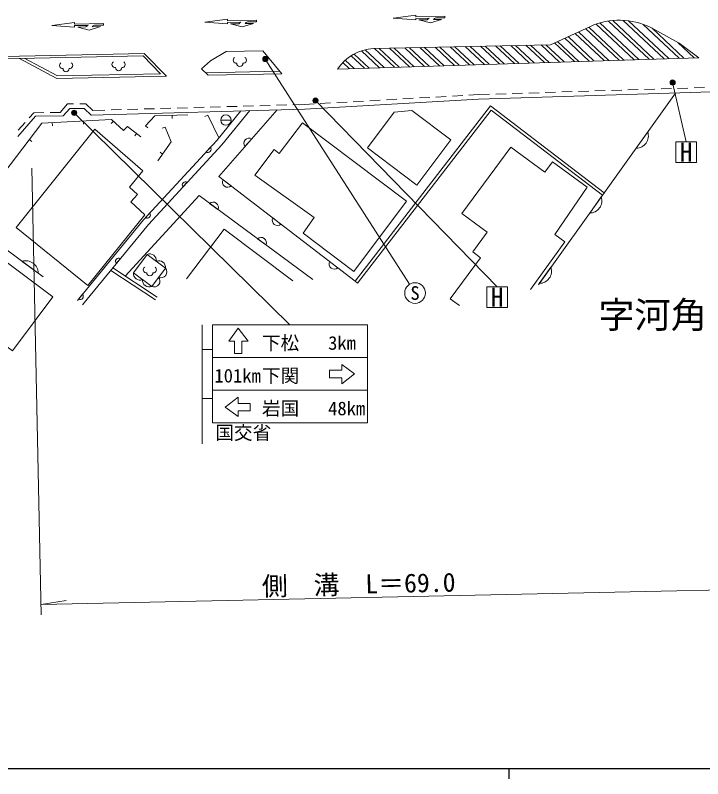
# Model space of a CAD drawing. Units: millimetres, scale not verified. Extents: x 40000 to 680000, y 20000 to 380000.
# Drawn here: x 120267 to 186767, y 204000 to 277871 of the extents above; entities that cross this region are included whole.
import ezdxf
from ezdxf.enums import TextEntityAlignment as Align

# ---------------------------------------------------------------- set-up
doc = ezdxf.new("R2010")
doc.units = ezdxf.units.MM
doc.header["$LTSCALE"] = 1000
doc.linetypes.add('DASHED', pattern=[7.5, 6, -1.5])
for name, color, linetype, lineweight in [('M-BGD', 7, 'Continuous', 13), ('M-BMK-HTXT', 7, 'Continuous', 13), ('M-STR-HTXT', 7, 'Continuous', 13), ('M-STR-STRC', 7, 'Continuous', 13), ('M-TTL-BAND', 7, 'Continuous', 25)]:
    doc.layers.add(name, color=color, linetype=linetype, lineweight=lineweight)
doc.styles.add('ＭＳ ゴシック', font='')
doc.styles.get('ＭＳ ゴシック').set_extended_font_data('MS Gothic')

msp = doc.modelspace()

# ---------------------------------------------------------------- hatches: boundary and pattern name
at = {"layer": 'M-STR-HTXT'}
for points in [[(144397, 273393, -1), (144509, 273880, -0.41421), (144697, 273581, -0.41421)], [(184076, 271485, -1), (183637, 271245, -1)], [(149524, 269743, -1), (149085, 269504, -1)], [(126175, 268557, -1), (125736, 268318, -1)]]:
    msp.add_hatch(color=256, dxfattribs=at).paths.add_polyline_path(points)

# ---------------------------------------------------------------- linework, layer by layer
at = {"layer": 'M-BGD'}
for p, q in [((169938, 270346), (170938, 270378)), ((171538, 270397), (172537, 270428)), ((173137, 270447), (174136, 270479)), ((174736, 270498), (175736, 270529)), ((176335, 270548), (177335, 270580)), ((177934, 270599), (178934, 270631)), ((179534, 270650), (180533, 270681)), ((181133, 270700), (182132, 270732)), ((182732, 270751), (183732, 270782)), ((184331, 270801), (185331, 270833)), ((185931, 270852), (186930, 270883)), ((154565, 269599), (155563, 269655)), ((156162, 269689), (157161, 269746)), ((157760, 269779), (158758, 269836)), ((159357, 269870), (160355, 269926)), ((160955, 269960), (161953, 270017)), ((162552, 270050), (163550, 270107)), ((164149, 270141), (165051, 270192)), ((165051, 270192), (166140, 270226)), ((166740, 270245), (167740, 270277)), ((168339, 270296), (169339, 270327)), ((170867, 251796), (184144, 270345)), ((124601, 268472), (125329, 269301)), ((125329, 269301), (125915, 269297)), ((126515, 269293), (127101, 269289)), ((127101, 269289), (127783, 268663)), ((135928, 268894), (136928, 268922)), ((137528, 268939), (138527, 268967)), ((139127, 268984), (140127, 269012)), ((140726, 269029), (141726, 269058)), ((142326, 269075), (143325, 269103)), ((143925, 269120), (144925, 269148)), ((145524, 269165), (146524, 269193)), ((147124, 269210), (148272, 269243)), ((148272, 269243), (149173, 269294)), ((149772, 269328), (150771, 269384)), ((151370, 269418), (152368, 269475)), ((152967, 269508), (153966, 269565)), ((121620, 267948), (122059, 268447)), ((122059, 268447), (123030, 268456)), ((123630, 268462), (124601, 268472)), ((127783, 268663), (128931, 268695)), ((129531, 268712), (130530, 268741)), ((131130, 268758), (132130, 268786)), ((132730, 268803), (133729, 268831)), ((134329, 268848), (135329, 268877)), ((135448, 268196), (135457, 267896)), ((138889, 268197), (138620, 268064)), ((138889, 268197), (139961, 266021)), ((156915, 268491), (158616, 268668)), ((120563, 266747), (121223, 267497)), ((123839, 267482), (123856, 267182)), ((126835, 267645), (126851, 267346)), ((129762, 267618), (129558, 267398)), ((140146, 267731), (141146, 267731)), ((132868, 267183), (133087, 266979)), ((134765, 267057), (134487, 266945)), ((132001, 266437), (131818, 266199)), ((181447, 266577), (180330, 265017)), ((121621, 265846), (121860, 265664)), ((142487, 265175), (143140, 265921)), ((134513, 264437), (134269, 264611)), ((139146, 265108), (138721, 264648)), ((136482, 261259), (136906, 261719)), ((141151, 261354), (140366, 261958)), ((176947, 260291), (175831, 258731)), ((139068, 259671), (139865, 259083)), ((133276, 258739), (132852, 258279)), ((145962, 257656), (145176, 258260)), ((143712, 256245), (144509, 255657)), ((130039, 253842), (130435, 254326)), ((120932, 254062), (122476, 252922)), ((133992, 250589), (129692, 253418)), ((151457, 253432), (150671, 254036)), ((172077, 253487), (170960, 251926)), ((133827, 250338), (129501, 253185)), ((153372, 251959), (153134, 252142)), ((126772, 250876), (126376, 250392))]:
    msp.add_line(p, q, dxfattribs=at)
for points in [[(127613, 268208), (148291, 268793), (165070, 269742), (188635, 270487), (193502, 270662)], [(153134, 252142), (166237, 269121), (177244, 260705)], [(142089, 268618), (139752, 265766), (132655, 258066), (126274, 250267)], [(142949, 268642), (140243, 265339), (133146, 257639), (126777, 249856)], [(132868, 267183), (133759, 268144), (136970, 268243)], [(145585, 268717), (139951, 262277), (153134, 252142)], [(153372, 251959), (166292, 268701), (177069, 260461)], [(156915, 268491), (154324, 265034), (159123, 261438), (162410, 265825), (158616, 268668)], [(116151, 258700), (122832, 267427), (129570, 267795), (130741, 266713), (131114, 267117), (132412, 266122)], [(134765, 267057), (135349, 265613), (134058, 263796)], [(170098, 251342), (173418, 255956), (172464, 256643), (175573, 261234), (172247, 263689), (171500, 262678), (168208, 265109), (163465, 258686), (165922, 256871), (164520, 254972), (165273, 254416), (162342, 250447), (163242, 249782)], [(122974, 252555), (112732, 260112), (104806, 250978)], [(149067, 252294), (138044, 260426), (130913, 252615)], [(147110, 252178), (140466, 257174), (136842, 252353)]]:
    msp.add_lwpolyline(points, dxfattribs=at)
at = {"layer": 'M-BGD', "linetype": 'DASHED'}
for points in [[(124895, 268125), (125531, 268849), (126925, 268840), (127613, 268208)], [(98432, 245886), (112453, 262705), (115554, 260526), (122219, 268098), (124895, 268125)]]:
    msp.add_lwpolyline(points, dxfattribs=at)
at = {"layer": 'M-BGD'}
for points in [[(153022, 253091), (158117, 259885), (148042, 267464), (145810, 264497), (145297, 264883), (143436, 262409), (149185, 258295), (148102, 256781)], [(127288, 251740), (132794, 258568), (131447, 259827), (132106, 260532), (131324, 261246), (132611, 262827), (127957, 266848), (120368, 257336)], [(113160, 258671), (109257, 253462), (120011, 245405), (123914, 250613)], [(133463, 251633), (134796, 253411), (133033, 254733), (131700, 252954)]]:
    msp.add_lwpolyline(points, close=True, dxfattribs=at)
msp.add_circle((140646, 267731), 500, dxfattribs=at)
for centre, radius, start, end in [((129921, 273107), 300, 122.72029, 277.24592), ((130597, 273107), 300, 262.75408, 57.27971), ((141650, 273521), 300, 122.72029, 277.24592), ((142326, 273521), 300, 262.75408, 57.27971), ((124847, 273010), 300, 122.72029, 277.24592), ((125185, 272712), 300, 180, 0), ((125523, 273010), 300, 262.75408, 57.27971), ((130259, 272809), 300, 180, 0), ((141988, 273223), 300, 180, 0), ((142887, 265484), 505, 59.98942, 217.64761), ((180327, 266199), 1182, 270.16247, 18.64762), ((180327, 266199), 1182, 270.16247, 18.64762), ((138893, 264915), 318, 237.22378, 37.44152), ((136734, 261452), 318, 57.22378, 217.44152), ((140818, 261734), 505, 153.61833, 311.27652), ((175827, 259913), 1182, 270.16247, 18.64762), ((175827, 259913), 1182, 270.16247, 18.64762), ((139408, 259298), 505, 334.75382, 132.41202), ((133024, 258546), 318, 237.22378, 37.44152), ((145629, 258036), 505, 153.61833, 311.27652), ((144052, 255872), 505, 334.75382, 132.41202), ((121294, 252936), 1182, 359.33587, 107.82102), ((121294, 252936), 1182, 359.33587, 107.82102), ((130279, 254050), 318, 60.59845, 220.81618), ((133277, 254141), 641, 353.82755, 112.48267), ((134159, 253480), 641, 353.82755, 112.48267), ((132947, 253254), 300, 122.72029, 277.24592), ((133623, 253254), 300, 262.75408, 57.27971), ((134362, 253042), 570, 245.92907, 40.38114), ((151124, 253811), 505, 153.61833, 311.27652), ((170957, 253109), 1182, 270.16247, 18.64762), ((170957, 253109), 1182, 270.16247, 18.64762), ((132337, 252886), 641, 173.82755, 292.48267), ((133285, 252956), 300, 180, 0), ((133219, 252225), 641, 173.82755, 292.48267), ((133696, 252153), 570, 245.92907, 40.38114), ((126532, 250669), 318, 240.59845, 40.81618)]:
    msp.add_arc(centre, radius, start, end, dxfattribs=at)
at = {"layer": 'M-STR-HTXT'}
for p, q in [((144453, 273636), (158401, 251839)), ((183857, 271365), (185170, 265626)), ((149304, 269623), (166879, 251595)), ((125956, 268438), (146830, 247920)), ((121861, 263077), (122785, 219858)), ((122763, 220858), (125187, 221252))]:
    msp.add_line(p, q, dxfattribs=at)
msp.add_lwpolyline([(122763, 220858), (184275, 222173), (190384, 222295)], dxfattribs=at)
for centre in [(144453, 273636), (183857, 271365), (149304, 269623), (125956, 268438)]:
    msp.add_circle(centre, 250, dxfattribs=at)
at = {"layer": 'M-STR-STRC'}
for p, q in [((180145, 273570), (176468, 277022)), ((180595, 273585), (176817, 277131)), ((181594, 273616), (177656, 277313)), ((182044, 273630), (178068, 277363)), ((183044, 273662), (179083, 277380)), ((183493, 273676), (179601, 277330)), ((172046, 275024), (175896, 276797)), ((178696, 273524), (175436, 276585)), ((179145, 273539), (175747, 276729)), ((184493, 273708), (180993, 276993)), ((184943, 273722), (181862, 276614)), ((175797, 273433), (173426, 275659)), ((176247, 273447), (173737, 275803)), ((177246, 273479), (174431, 276122)), ((177696, 273493), (174742, 276266)), ((154928, 274658), (172046, 275024)), ((164203, 273066), (162339, 274816)), ((164653, 273081), (162793, 274826)), ((165652, 273112), (163803, 274848)), ((166102, 273126), (164258, 274857)), ((167101, 273158), (165268, 274879)), ((167551, 273172), (165723, 274889)), ((168551, 273204), (166733, 274910)), ((169001, 273218), (167187, 274920)), ((170000, 273250), (168198, 274942)), ((170450, 273264), (168652, 274951)), ((171449, 273295), (169662, 274973)), ((171899, 273310), (170117, 274983)), ((172899, 273341), (171127, 275004)), ((173348, 273355), (171582, 275014)), ((174348, 273387), (172421, 275196)), ((174798, 273401), (172732, 275340)), ((185942, 273754), (184375, 275224)), ((140671, 274353), (144210, 274429)), ((144210, 274429), (146045, 272217)), ((154508, 272760), (153055, 274123)), ((155507, 272792), (153763, 274429)), ((155957, 272806), (154118, 274532)), ((156957, 272837), (155015, 274660)), ((157406, 272852), (155470, 274670)), ((158406, 272883), (156480, 274691)), ((158856, 272897), (156934, 274701)), ((159855, 272929), (157945, 274722)), ((160305, 272943), (158399, 274732)), ((161304, 272975), (159409, 274754)), ((161754, 272989), (159864, 274763)), ((162754, 273021), (160874, 274785)), ((163203, 273035), (161329, 274795)), ((151430, 272663), (186392, 273768)), ((153058, 272714), (152194, 273526)), ((154058, 272746), (152769, 273956)), ((152609, 272700), (151962, 273307)), ((138680, 272310), (145841, 272463)), ((138935, 272065), (146045, 272217)), ((138330, 247920), (138330, 236420)), ((139330, 247920), (154330, 247920)), ((139330, 247920), (139330, 238420)), ((140920, 246330), (141815, 247580)), ((141815, 247580), (142785, 246330)), ((154330, 247920), (154330, 238420)), ((140920, 246330), (141469, 246330)), ((141469, 245148), (141469, 246330)), ((142181, 245148), (142181, 246330)), ((142181, 246330), (142785, 246330)), ((142181, 245148), (142181, 246330)), ((138330, 245545), (139330, 245545)), ((139330, 244754), (154330, 244754)), ((141469, 245148), (142181, 245148)), ((151841, 244065), (153091, 243170)), ((151841, 244065), (151841, 243516)), ((150658, 243516), (150658, 242804)), ((150658, 243516), (151841, 243516)), ((153091, 243170), (151841, 242200)), ((150658, 242804), (151841, 242804)), ((150658, 242804), (151841, 242804)), ((151841, 242804), (151841, 242200)), ((139330, 241587), (154330, 241587)), ((140570, 239941), (141820, 240911)), ((141820, 240307), (141820, 240911)), ((138330, 240795), (139330, 240795)), ((143002, 240307), (141820, 240307)), ((143002, 240307), (141820, 240307)), ((143002, 239595), (143002, 240307)), ((141820, 239046), (140570, 239941)), ((141820, 239046), (141820, 239595)), ((143002, 239595), (141820, 239595)), ((154330, 238420), (139330, 238420))]:
    msp.add_line(p, q, dxfattribs=at)
for points in [[(160309, 277599), (159010, 277571), (159013, 277421), (156808, 277599), (159003, 277871), (159006, 277721), (161806, 277781), (161809, 277631), (160938, 277612)], [(127302, 276893), (126002, 276865), (126005, 276715), (123801, 276893), (125996, 277165), (125999, 277015), (128798, 277075), (128801, 276925), (127931, 276906)], [(142093, 277209), (140793, 277181), (140796, 277031), (138592, 277209), (140787, 277481), (140790, 277331), (143589, 277391), (143592, 277241), (142721, 277223)], [(142496, 277068), (143296, 277085), (142202, 276761), (141096, 277038), (141896, 277055)], [(160712, 277457), (161512, 277474), (160419, 277151), (159313, 277427), (160112, 277444)], [(127705, 276751), (128505, 276769), (127411, 276445), (126305, 276722), (127105, 276739)], [(181734, 276679), (184494, 275159), (186392, 273768)], [(107098, 273635), (132727, 274183), (134893, 271979), (124287, 271752), (120690, 273676)], [(138935, 272065), (138275, 272700), (139167, 273451), (140671, 274353)], [(107104, 273385), (132624, 273931), (134309, 272217), (124347, 272004), (121199, 273687)], [(142181, 246330), (142785, 246330), (141815, 247580), (140920, 246330), (141469, 246330)], [(141469, 246330), (141469, 245148), (142181, 245148)], [(151841, 242804), (151841, 242200), (153091, 243170), (151841, 244065), (151841, 243516)], [(151841, 243516), (150658, 243516), (150658, 242804)], [(141820, 240307), (141820, 240911), (140570, 239941), (141820, 239046), (141820, 239595)], [(141820, 239595), (143002, 239595), (143002, 240307)]]:
    msp.add_lwpolyline(points, dxfattribs=at)
for points in [[(184170, 263626), (186170, 263626), (186170, 265626), (184170, 265626)], [(165879, 249595), (167879, 249595), (167879, 251595), (165879, 251595)]]:
    msp.add_lwpolyline(points, close=True, dxfattribs=at)
msp.add_circle((158940, 250997), 1000, dxfattribs=at)
for centre, radius, start, end in [((142606, 276351), 1000, 120.91402, 135.27553), ((142881, 276749), 500, 108.56692, 140.33992), ((160823, 276741), 1000, 120.91402, 135.27553), ((161097, 277138), 500, 108.56692, 140.33992), ((178689, 270528), 6864, 63.66083, 114.01275), ((127816, 276035), 1000, 120.91402, 135.27553), ((128090, 276432), 500, 108.56692, 140.33992), ((155223, 270077), 4591, 93.68757, 145.71686)]:
    msp.add_arc(centre, radius, start, end, dxfattribs=at)
at = {"layer": 'M-TTL-BAND'}
for p, q in [((40000, 205000), (579000, 205000)), ((168000, 205000), (168000, 204000))]:
    msp.add_line(p, q, dxfattribs=at)

# ---------------------------------------------------------------- texts
at = {"layer": 'M-BMK-HTXT', "style": 'ＭＳ ゴシック'}
msp.add_text('字河角', height=2566, dxfattribs=at).set_placement((176667, 246833), align=Align.BOTTOM_LEFT)
at = {"layer": 'M-STR-HTXT', "style": 'ＭＳ ゴシック'}
msp.add_text('側\u3000溝\u3000L＝69.0', height=1833, rotation=1.225, dxfattribs=at).set_placement((153522, 221361), align=Align.BOTTOM_CENTER)
at = {"layer": 'M-STR-STRC', "style": 'ＭＳ ゴシック'}
for s, height, p in [('H', 1833, (185170, 264626)), ('S', 1320, (158940, 250997)), ('H', 1833, (166879, 250595))]:
    msp.add_text(s, height=height, dxfattribs=at).set_placement(p, align=Align.MIDDLE_CENTER)
for s, p in [('下松', (144130, 245109)), ('3km', (150530, 245109)), ('101km', (139530, 241942)), ('下関', (144130, 241942)), ('岩国', (144130, 238776)), ('48km', (150530, 238776))]:
    msp.add_text(s, height=1320, dxfattribs=at).set_placement(p, align=Align.BOTTOM_LEFT)
msp.add_text('国交省', height=1320, dxfattribs=at).set_placement((145026, 238136), align=Align.TOP_RIGHT)

doc.saveas('drawing.dxf')
